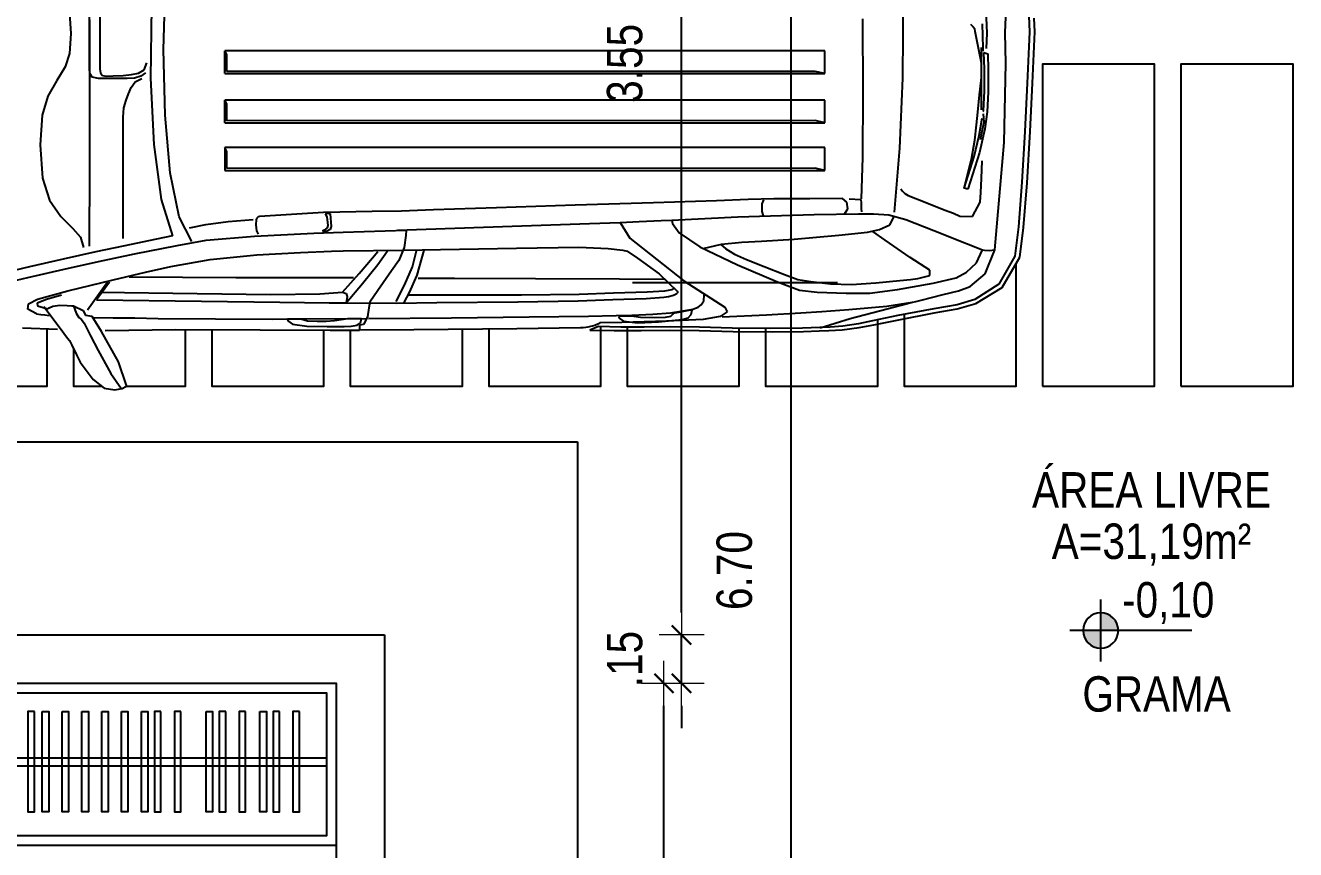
# Model space of a CAD drawing. Header units: millimetres. Extents: x -178 to 521, y -135 to 750.
# Drawn here: x 28.849 to 32.795, y 706.223 to 708.783 of the extents above; entities that cross this region are included whole.
import ezdxf
from ezdxf.enums import TextEntityAlignment as Align

# ---------------------------------------------------------------- set-up
doc = ezdxf.new("R2010")
doc.units = ezdxf.units.MM
doc.header["$LTSCALE"] = 20
doc.header["$MEASUREMENT"] = 0
doc.header["$PDSIZE"] = -5
doc.layers.get('0').update_dxf_attribs({"linetype": 'CONTINUOUS'})
doc.layers.get('Defpoints').update_dxf_attribs({"linetype": 'CONTINUOUS'})
for name, color, linetype in [('003', 3, 'CONTINUOUS'), ('AR-ALV', 5, 'CONTINUOUS'), ('COTA', 7, 'CONTINUOUS'), ('DIVERSOS', 1, 'CONTINUOUS'), ('E-txt-g', 3, 'CONTINUOUS'), ('Layer1', 7, 'CONTINUOUS'), ('LAYER7', 4, 'CONTINUOUS')]:
    doc.layers.add(name, color=color, linetype=linetype)
for name, color, linetype, lineweight in [('E-Pen-C', 4, 'CONTINUOUS', 15), ('E-Pen-G', 3, 'CONTINUOUS', 30), ('E-Txt-W', 7, 'CONTINUOUS', 20)]:
    doc.layers.add(name, color=color, linetype=linetype, lineweight=lineweight)
doc.styles.add('F2', font='ARIALN.TTF')
doc.styles.add('REG60', font='romans.shx', dxfattribs={"width": 0.8, "height": 0.15})
doc.styles.add('REG80', font='romans.shx', dxfattribs={"width": 0.8, "height": 0.2})
doc.dimstyles.new('DIMENSION-1', dxfattribs={"dimtxt": 0.11, "dimasz": 0.07, "dimexe": 1, "dimexo": 0, "dimgap": 0.12, "dimtad": 1, "dimzin": 7, "dimdsep": 46, "dimtxsty": 'F2', "dimblk1": 'TRACO', "dimblk2": 'TRACO', "dimsah": 1, "dimcen": 1, "dimse1": 1, "dimse2": 1, "dimclrd": 256, "dimclre": 256, "dimclrt": 6, "dimadec": 0, "dimazin": 0, "dimtfac": 1, "dimtix": 1, "dimtmove": 2, "dimatfit": 3, "dimldrblk": 'TRACO', "dimfxl": 1, "dimtolj": 1, "dimtzin": 0, "dimarcsym": 0})

# ---------------------------------------------------------------- blocks, each defined once
blk = doc.blocks.new('Austin Mini dessus')
at = {"color": 8, "flags": 128}
for points in [[(1.0718, 3.8974), (1.1117, 3.9516)], [(1.1117, 3.9516), (1.1466, 3.978)], [(1.1466, 3.978), (1.1788, 3.984)], [(1.1671, 3.9332), (1.2, 3.9805)], [(1.1788, 3.984), (1.2025, 3.9796)], [(1.2159, 3.9699), (1.1905, 3.8965)], [(1.2025, 3.9796), (1.2133, 3.9732)], [(1.2133, 3.9732), (1.2159, 3.9699)], [(1.127, 3.8612), (1.1671, 3.9332)], [(1.0455, 3.8453), (1.0602, 3.8752)], [(1.0602, 3.8752), (1.0718, 3.8974)], [(1.1905, 3.8965), (1.1378, 3.8027)], [(1.0326, 3.8229), (1.0383, 3.8304)], [(1.0383, 3.8304), (1.0455, 3.8453)], [(1.1035, 3.8163), (1.127, 3.8612)], [(0.8924, 3.7915), (1.0016, 3.7949)], [(0.9589, 3.7245), (1.0093, 3.792)], [(1.0093, 3.792), (1.0326, 3.8229)], [(1.0842, 3.7768), (1.0947, 3.7975)], [(1.0947, 3.7975), (1.1035, 3.8163)], [(1.1378, 3.8027), (1.1088, 3.7563)], [(1.1489, 3.7991), (1.3693, 3.7967)], [(1.3693, 3.7967), (1.6304, 3.7968)], [(1.6304, 3.7968), (1.8484, 3.7979)], [(1.8484, 3.7979), (1.9397, 3.7986)], [(2.1078, 3.7972), (1.9397, 3.7986)], [(1.9397, 3.7828), (1.9397, 3.798)], [(2.4284, 3.7942), (2.1078, 3.7972)], [(2.6259, 3.7916), (2.4284, 3.7942)], [(2.6343, 3.7911), (2.6259, 3.7916)], [(2.642, 3.7903), (2.6343, 3.7911)], [(2.649, 3.7893), (2.642, 3.7903)], [(2.6704, 3.7837), (2.649, 3.7893)], [(2.6551, 3.7981), (2.7306, 3.7997)], [(2.6814, 3.7868), (2.6551, 3.7981)], [(2.7507, 3.7887), (2.6814, 3.7868)], [(2.7306, 3.7997), (2.8147, 3.7991)], [(2.8237, 3.7886), (2.7507, 3.7887)], [(2.8147, 3.7991), (2.9021, 3.7984)], [(2.9048, 3.7882), (2.8237, 3.7886)], [(2.9021, 3.7984), (2.9944, 3.7997)], [(2.9951, 3.7894), (2.9048, 3.7882)], [(2.9944, 3.7997), (3.0997, 3.8021)], [(3.0966, 3.7917), (2.9951, 3.7894)], [(3.2164, 3.793), (3.0966, 3.7917)], [(3.0997, 3.8021), (3.2215, 3.8034)], [(3.316, 3.7921), (3.2164, 3.793)], [(3.2215, 3.8034), (3.3188, 3.8025)], [(3.3693, 3.7904), (3.316, 3.7921)], [(3.3188, 3.8025), (3.3675, 3.8008)], [(3.3675, 3.8008), (3.3972, 3.7998)], [(3.4015, 3.7895), (3.3693, 3.7904)], [(3.3706, 3.7916), (3.4639, 3.7624)], [(3.3972, 3.7998), (3.439, 3.7972)], [(3.4406, 3.7862), (3.4015, 3.7895)], [(3.439, 3.7972), (3.4912, 3.7905)], [(3.4912, 3.7905), (3.5375, 3.7819)], [(0.936, 3.7475), (0.949, 3.7493)], [(0.949, 3.7493), (0.9623, 3.751)], [(0.9623, 3.751), (0.9758, 3.7525)], [(1.0594, 3.7455), (1.0677, 3.7588)], [(1.0677, 3.7588), (1.0753, 3.7651)], [(1.0753, 3.7651), (1.0842, 3.7768)], [(1.0806, 3.7369), (1.0877, 3.7528)], [(1.1088, 3.7563), (1.0877, 3.7528)], [(1.1098, 3.7592), (1.174, 3.7599)], [(1.174, 3.7599), (1.2419, 3.7604)], [(1.2419, 3.7604), (1.3135, 3.7616)], [(1.3135, 3.7616), (1.4923, 3.7636)], [(1.4923, 3.7636), (1.6691, 3.7637)], [(1.6691, 3.7637), (1.7492, 3.7633)], [(1.716, 3.7644), (1.717, 3.7694)], [(1.7576, 3.764), (1.716, 3.7644)], [(1.717, 3.7694), (1.7313, 3.7792)], [(1.7313, 3.7792), (1.7757, 3.7861)], [(1.7492, 3.7633), (1.9626, 3.7616)], [(1.7781, 3.7702), (1.7576, 3.764)], [(1.7757, 3.7861), (1.8394, 3.7873)], [(1.8082, 3.7719), (1.7781, 3.7702)], [(1.8354, 3.7719), (1.8082, 3.7719)], [(1.8622, 3.7696), (1.8354, 3.7719)], [(1.8394, 3.7873), (1.8918, 3.7867)], [(1.8896, 3.7653), (1.8622, 3.7696)], [(1.9022, 3.763), (1.8896, 3.7653)], [(1.8918, 3.7867), (1.9135, 3.786)], [(1.9455, 3.763), (1.9022, 3.763)], [(1.9135, 3.786), (1.9326, 3.7832)], [(1.9326, 3.7832), (1.942, 3.7759)], [(1.952, 3.781), (1.9397, 3.7828)], [(1.942, 3.7759), (1.9455, 3.763)], [(1.9641, 3.7571), (1.952, 3.781)], [(1.9688, 3.7285), (1.9641, 3.7571)], [(1.9674, 3.7618), (2.2252, 3.7604)], [(2.2252, 3.7604), (2.4664, 3.7574)], [(2.4664, 3.7574), (2.6503, 3.7544)], [(2.6503, 3.7544), (2.7365, 3.753)], [(2.6822, 3.7782), (2.6704, 3.7837)], [(2.6858, 3.7757), (2.6822, 3.7782)], [(2.7538, 3.7741), (2.6858, 3.7757)], [(2.7365, 3.753), (2.7855, 3.7519)], [(2.7449, 3.7554), (2.7458, 3.7609)], [(2.7845, 3.7544), (2.7449, 3.7554)], [(2.7458, 3.7609), (2.7598, 3.7709)], [(2.8931, 3.7702), (2.7538, 3.7741)], [(2.7598, 3.7709), (2.8041, 3.7753)], [(2.8122, 3.7594), (2.7845, 3.7544)], [(2.7855, 3.7519), (2.851, 3.7488)], [(2.8041, 3.7753), (2.8678, 3.772)], [(2.8551, 3.7596), (2.8122, 3.7594)], [(2.851, 3.7488), (2.9058, 3.7442)], [(2.8891, 3.7588), (2.8551, 3.7596)], [(2.8678, 3.772), (2.9199, 3.7677)], [(2.9053, 3.7556), (2.8891, 3.7588)], [(3.0069, 3.7651), (2.8931, 3.7702)], [(2.9118, 3.7497), (2.9053, 3.7556)], [(2.913, 3.7465), (2.9118, 3.7497)], [(2.9199, 3.7677), (2.9416, 3.7655)], [(2.9416, 3.7655), (2.9606, 3.76)], [(2.9606, 3.76), (2.9698, 3.7493)], [(2.9698, 3.7493), (2.9725, 3.7349)], [(3.0599, 3.7557), (3.0069, 3.7651)], [(3.0819, 3.7412), (3.0599, 3.7557)], [(3.0661, 3.7568), (3.2036, 3.7505)], [(3.2036, 3.7505), (3.3106, 3.7441)], [(3.4894, 3.7783), (3.4406, 3.7862)], [(3.4639, 3.7624), (3.5784, 3.7316)], [(3.5334, 3.7691), (3.4894, 3.7783)], [(3.6119, 3.753), (3.5334, 3.7691)], [(3.5375, 3.7819), (3.6147, 3.7659)], [(3.7239, 3.7317), (3.6119, 3.753)], [(3.6147, 3.7659), (3.7245, 3.7448)], [(0.936, 3.7475), (0.9091, 3.7332)], [(0.9091, 3.7332), (0.9111, 3.717)], [(0.9111, 3.717), (0.9395, 3.7016)], [(0.9383, 3.7145), (0.9395, 3.7228)], [(0.9665, 3.7034), (0.9383, 3.7145)], [(0.9395, 3.7228), (0.9564, 3.7282)], [(0.9564, 3.7282), (0.9673, 3.7309)], [(0.9673, 3.7309), (0.9712, 3.7316)], [(0.9712, 3.7316), (0.975, 3.7288)], [(0.975, 3.7288), (0.9869, 3.7238)], [(0.9869, 3.7238), (1.0083, 3.721)], [(1.0083, 3.721), (1.031, 3.7215)], [(1.031, 3.7215), (1.0455, 3.7223)], [(1.0455, 3.7223), (1.0506, 3.7228)], [(1.0506, 3.7228), (1.0594, 3.7455)], [(1.0506, 3.7228), (1.0806, 3.7369)], [(1.0947, 3.7351), (1.1565, 3.6487)], [(1.4484, 3.7087), (1.6921, 3.7115)], [(1.6921, 3.7115), (1.8449, 3.713)], [(1.8449, 3.713), (1.8979, 3.7134)], [(1.8979, 3.7134), (2.0543, 3.714)], [(1.8979, 3.7134), (1.9484, 3.6539)], [(1.9009, 3.6943), (1.8979, 3.7134)], [(1.9715, 3.7117), (1.9688, 3.7285)], [(1.9964, 3.6756), (1.9715, 3.7117)], [(2.0543, 3.714), (2.1798, 3.7129)], [(2.094, 3.6816), (2.0773, 3.7122)], [(2.1798, 3.7129), (2.4309, 3.7103)], [(2.4309, 3.7103), (2.6188, 3.7069)], [(2.9058, 3.7442), (2.9441, 3.7386)], [(2.9725, 3.7349), (2.913, 3.7465)], [(2.9441, 3.7386), (2.9744, 3.7329)], [(2.9469, 3.6452), (3.0743, 3.7267)], [(2.9744, 3.7329), (2.9916, 3.7274)], [(2.9916, 3.7274), (3.001, 3.7198)], [(3.001, 3.7198), (3.0087, 3.7071)], [(3.0743, 3.7267), (3.0819, 3.7412)], [(3.3106, 3.7441), (3.3759, 3.7402)], [(3.3759, 3.7402), (3.4593, 3.7344)], [(3.4593, 3.7344), (3.5777, 3.7235)], [(3.5777, 3.7235), (3.6563, 3.7118)], [(3.5784, 3.7316), (3.6421, 3.7153)], [(3.6421, 3.7153), (3.6846, 3.7048)], [(3.7964, 3.7192), (3.7239, 3.7317)], [(3.7245, 3.7448), (3.7958, 3.7324)], [(3.7958, 3.7324), (3.8536, 3.716)], [(3.8504, 3.7028), (3.7964, 3.7192)], [(3.8536, 3.716), (3.9358, 3.6662)], [(0.9395, 3.7016), (1.0331, 3.6766)], [(1.0136, 3.6893), (0.9665, 3.7034)], [(1.0331, 3.6766), (1.174, 3.6425)], [(1.1226, 3.7043), (1.4484, 3.7087)], [(1.1626, 3.649), (1.1226, 3.7043)], [(1.1335, 3.6804), (1.4355, 3.6849)], [(1.4355, 3.6849), (1.6643, 3.6871)], [(1.6643, 3.6871), (1.816, 3.6859)], [(1.816, 3.6859), (1.8868, 3.6804)], [(1.8868, 3.6804), (1.8979, 3.6843)], [(1.8868, 3.6804), (1.9382, 3.6219)], [(1.8979, 3.6843), (1.9009, 3.6943)], [(2.0389, 3.6143), (1.9964, 3.6756)], [(2.0537, 3.7091), (2.0796, 3.6584)], [(2.0918, 3.6884), (2.2083, 3.6887)], [(2.1175, 3.6272), (2.094, 3.6816)], [(2.2083, 3.6887), (2.4426, 3.6885)], [(2.4426, 3.6885), (2.6215, 3.6864)], [(2.6188, 3.7069), (2.7259, 3.7034)], [(2.6215, 3.6864), (2.7286, 3.6829)], [(2.7259, 3.7034), (2.8298, 3.6998)], [(2.7286, 3.6829), (2.8326, 3.6793)], [(2.8298, 3.6998), (2.8852, 3.6963)], [(2.8326, 3.6793), (2.8879, 3.6758)], [(2.8698, 3.6229), (2.9257, 3.6769)], [(2.8852, 3.6963), (2.8995, 3.6935)], [(2.8879, 3.6758), (2.8994, 3.674)], [(2.8994, 3.674), (2.9094, 3.6722)], [(2.8995, 3.6935), (2.9148, 3.6898)], [(2.9094, 3.6722), (2.9171, 3.6679)], [(2.9148, 3.6898), (2.9254, 3.6845)], [(2.9269, 3.6823), (2.9254, 3.6845)], [(2.9257, 3.6769), (2.9271, 3.6797)], [(2.9271, 3.6797), (2.9269, 3.6823)], [(3.0087, 3.7071), (3.01, 3.6884)], [(3.2381, 3.6482), (3.3067, 3.6745)], [(3.3067, 3.6745), (3.361, 3.68)], [(3.361, 3.68), (3.4507, 3.6839)], [(3.4507, 3.6839), (3.525, 3.6834)], [(3.525, 3.6834), (3.6102, 3.6722)], [(3.6102, 3.6722), (3.7219, 3.6526)], [(3.6846, 3.7048), (3.7528, 3.688)], [(3.7528, 3.688), (3.8, 3.6763)], [(3.8, 3.6763), (3.8361, 3.6624)], [(3.9251, 3.6552), (3.8504, 3.7028)], [(0.8566, 3.6469), (0.909, 3.6348)], [(0.909, 3.6348), (1.0218, 3.609)], [(1.174, 3.6425), (1.2747, 3.6187)], [(1.2235, 3.6328), (1.5547, 3.6348)], [(1.5547, 3.6348), (1.8149, 3.6349)], [(1.8149, 3.6349), (1.9203, 3.6346)], [(1.9484, 3.6539), (1.9968, 3.5949)], [(2.0796, 3.6584), (2.1036, 3.6021)], [(2.1218, 3.6365), (2.2347, 3.637)], [(2.2347, 3.637), (2.4865, 3.6382)], [(2.4865, 3.6382), (2.7473, 3.6393)], [(2.7473, 3.6393), (2.8869, 3.6399)], [(2.7793, 3.5129), (2.9469, 3.6452)], [(2.7871, 3.6502), (3.4246, 3.6502)], [(3.1134, 3.5955), (3.2381, 3.6482)], [(3.2592, 3.6259), (3.3014, 3.6408)], [(3.3014, 3.6408), (3.3411, 3.6477)], [(3.3411, 3.6477), (3.4025, 3.6546)], [(3.4025, 3.6546), (3.4682, 3.6568)], [(3.4682, 3.6568), (3.5432, 3.6518)], [(3.5432, 3.6518), (3.6174, 3.6446)], [(3.6174, 3.6446), (3.651, 3.6408)], [(3.651, 3.6408), (3.6741, 3.6378)], [(3.6741, 3.6378), (3.7107, 3.6285)], [(3.7219, 3.6526), (3.793, 3.6355)], [(3.793, 3.6355), (3.8251, 3.6178)], [(3.8361, 3.6624), (3.8831, 3.6237)], [(3.9748, 3.5682), (3.9251, 3.6552)], [(3.9358, 3.6662), (3.9909, 3.5714)], [(0.9143, 3.6021), (0.8666, 3.6133)], [(1.0183, 3.578), (0.9143, 3.6021)], [(1.0218, 3.609), (1.1282, 3.5852)], [(1.2747, 3.6187), (1.3537, 3.601)], [(1.3537, 3.601), (1.4755, 3.5794)], [(1.9382, 3.6219), (1.9794, 3.5737)], [(1.9968, 3.5949), (2.0262, 3.5518)], [(2.0615, 3.5818), (2.0389, 3.6143)], [(2.1036, 3.6021), (2.1179, 3.5483)], [(2.1391, 3.55), (2.1175, 3.6272)], [(2.8029, 3.5745), (2.8698, 3.6229)], [(2.9962, 3.5397), (3.1134, 3.5955)], [(3.1417, 3.5787), (3.1969, 3.6007)], [(3.1969, 3.6007), (3.2592, 3.6259)], [(3.7113, 3.6124), (3.6503, 3.5725)], [(3.7107, 3.6285), (3.7113, 3.6124)], [(3.8251, 3.6178), (3.8563, 3.5892)], [(3.8831, 3.6237), (3.9133, 3.5491)], [(1.12, 3.5551), (1.0183, 3.578)], [(1.2053, 3.5371), (1.12, 3.5551)], [(1.1282, 3.5852), (1.2404, 3.5618)], [(1.2404, 3.5618), (1.3729, 3.5353)], [(1.4755, 3.5794), (1.6204, 3.564)], [(1.6204, 3.564), (1.7565, 3.5569)], [(1.7565, 3.5569), (1.8523, 3.5529)], [(1.8523, 3.5529), (1.8885, 3.5517)], [(1.8885, 3.5517), (2.0756, 3.55)], [(1.9794, 3.5737), (1.9962, 3.5536)], [(2.0778, 3.5418), (2.0615, 3.5818)], [(2.7579, 3.5502), (2.7705, 3.5534)], [(2.7705, 3.5534), (2.8029, 3.5745)], [(3.0778, 3.5457), (3.1044, 3.562)], [(3.1044, 3.562), (3.1417, 3.5787)], [(3.6503, 3.5725), (3.5724, 3.5187)], [(3.8563, 3.5892), (3.8742, 3.5491)], [(3.9862, 3.4773), (3.9748, 3.5682)], [(3.9909, 3.5714), (4.0023, 3.48)], [(1.0731, 3.5095), (1.0817, 3.5421)], [(1.1011, 3.5379), (1.1017, 3.2922)], [(1.2049, 3.5135), (1.2049, 3.1364)], [(1.3084, 3.5158), (1.2053, 3.5371)], [(1.3585, 3.5054), (1.3084, 3.5158)], [(1.3729, 3.5353), (1.4635, 3.5186)], [(1.4186, 3.5228), (1.3793, 3.4466)], [(1.4635, 3.5186), (1.6129, 3.5061)], [(2.0756, 3.55), (2.1906, 3.5477)], [(2.0837, 3.5046), (2.0778, 3.5418)], [(2.1906, 3.5477), (2.4267, 3.5434)], [(2.4267, 3.5434), (2.6206, 3.5411)], [(2.6206, 3.5411), (2.712, 3.5443)], [(2.712, 3.5443), (2.7579, 3.5502)], [(2.7489, 3.4635), (2.7793, 3.5129)], [(2.9326, 3.496), (2.9962, 3.5397)], [(3.0068, 3.545), (3.0636, 3.5315)], [(3.0618, 3.5326), (3.0778, 3.5457)], [(3.0636, 3.5315), (3.1275, 3.5247)], [(3.1275, 3.5247), (3.1878, 3.5219)], [(3.1878, 3.5219), (3.29, 3.5153)], [(3.29, 3.5153), (3.4288, 3.5036)], [(3.5724, 3.5187), (3.5339, 3.4917)], [(3.7236, 3.4885), (3.8253, 3.5293)], [(3.8253, 3.5293), (3.8742, 3.5491)], [(3.8742, 3.5491), (3.8804, 3.5498)], [(3.8804, 3.5498), (3.8953, 3.5506)], [(3.8953, 3.5506), (3.9133, 3.5491)], [(3.9133, 3.5491), (3.9421, 3.2156)], [(1.0114, 3.445), (1.0484, 3.4825)], [(1.0484, 3.4825), (1.0731, 3.5095)], [(1.323, 3.3924), (1.3585, 3.5054)], [(1.4113, 3.481), (1.462, 3.47)], [(1.6129, 3.5061), (1.7979, 3.497)], [(1.6169, 3.4714), (1.619, 3.4901)], [(1.619, 3.4901), (1.6245, 3.4999)], [(1.7979, 3.497), (1.8885, 3.4935)], [(1.8276, 3.494), (1.8263, 3.4879)], [(1.8263, 3.4879), (1.8336, 3.4853)], [(1.8388, 3.4912), (1.8276, 3.494)], [(1.8336, 3.4853), (1.8396, 3.4804)], [(1.8484, 3.4859), (1.8388, 3.4912)], [(1.8396, 3.4804), (1.8416, 3.4732)], [(1.8416, 3.4732), (1.8409, 3.4637)], [(1.8478, 3.437), (1.8517, 3.4767)], [(1.8517, 3.4767), (1.8484, 3.4859)], [(1.8885, 3.4935), (2.0844, 3.4883)], [(2.0579, 3.4882), (2.4134, 3.475)], [(2.0844, 3.4883), (2.0837, 3.5046)], [(2.4134, 3.475), (2.6537, 3.4666)], [(2.9113, 3.4668), (2.9326, 3.496)], [(3.4288, 3.5036), (3.5179, 3.4935)], [(3.5179, 3.4935), (3.5549, 3.4854)], [(3.5549, 3.4854), (3.5868, 3.4709)], [(3.6368, 3.4545), (3.7236, 3.4885)], [(3.9969, 3.3387), (3.9862, 3.4773)], [(4.0023, 3.48), (4.0132, 3.3405)], [(0.9762, 3.3945), (1.0114, 3.445)], [(1.3793, 3.4466), (1.3517, 3.3099)], [(1.462, 3.47), (1.5309, 3.4613)], [(1.5309, 3.4613), (1.6094, 3.4548)], [(1.6186, 3.4546), (1.6169, 3.4714)], [(1.6207, 3.4502), (1.6186, 3.4546)], [(1.6242, 3.4468), (1.6207, 3.4502)], [(1.6285, 3.4452), (1.6242, 3.4468)], [(1.8272, 3.4328), (1.6285, 3.4452)], [(1.8386, 3.4462), (1.8339, 3.4369)], [(1.8339, 3.4369), (1.8395, 3.4349)], [(1.8409, 3.4637), (1.8386, 3.4462)], [(1.8395, 3.4349), (1.8452, 3.4359)], [(1.8452, 3.4359), (1.8478, 3.437)], [(2.6537, 3.4666), (2.7489, 3.4635)], [(2.7489, 3.4635), (2.8086, 3.4608)], [(2.8086, 3.4608), (2.8767, 3.4577)], [(2.8767, 3.4577), (2.9092, 3.4563)], [(2.9092, 3.4563), (2.9113, 3.4668)], [(2.9092, 3.4563), (3.1149, 3.4465)], [(3.1149, 3.4465), (3.3513, 3.4394)], [(3.1945, 3.4428), (3.1904, 3.4299)], [(3.3513, 3.4394), (3.4895, 3.4367)], [(3.4471, 3.4365), (3.4563, 3.4213)], [(3.4895, 3.4367), (3.5356, 3.4366)], [(3.5356, 3.4366), (3.5836, 3.4404)], [(3.5836, 3.4404), (3.6368, 3.4545)], [(3.5868, 3.4709), (3.6013, 3.4438)], [(3.756, 3.4243), (3.7841, 3.435)], [(3.7841, 3.435), (3.8045, 3.444)], [(3.8045, 3.444), (3.8435, 3.4455)], [(3.8435, 3.4455), (3.8675, 3.4012)], [(0.9547, 3.3266), (0.9762, 3.3945)], [(1.9786, 3.4297), (1.8272, 3.4328)], [(2.0699, 3.4284), (1.9786, 3.4297)], [(2.1695, 3.4247), (2.0699, 3.4284)], [(2.3653, 3.4184), (2.1695, 3.4247)], [(2.6091, 3.4106), (2.3653, 3.4184)], [(2.8528, 3.4028), (2.6091, 3.4106)], [(3.0481, 3.3965), (2.8528, 3.4028)], [(3.147, 3.3929), (3.0481, 3.3965)], [(3.1904, 3.4299), (3.1906, 3.4059)], [(3.1906, 3.4059), (3.1955, 3.3932)], [(3.4534, 3.4004), (3.4403, 3.3899)], [(3.4563, 3.4213), (3.4534, 3.4004)], [(3.4969, 3.3921), (3.4973, 3.4027)], [(3.4973, 3.4027), (3.4982, 3.4219)], [(3.4982, 3.4219), (3.4986, 3.4312)], [(3.6013, 3.4314), (3.6181, 3.2335)], [(3.6439, 3.38), (3.6968, 3.4013)], [(3.6968, 3.4013), (3.756, 3.4243)], [(3.8675, 3.4012), (3.8692, 3.3713)], [(1.3004, 3.222), (1.323, 3.3924)], [(3.2267, 3.3909), (3.147, 3.3929)], [(3.3378, 3.39), (3.2267, 3.3909)], [(3.4403, 3.3899), (3.3378, 3.39)], [(3.4605, 3.391), (3.4969, 3.3921)], [(3.4984, 3.3906), (3.5032, 3.2619)], [(3.6215, 3.3593), (3.6261, 3.3671)], [(3.6261, 3.3671), (3.6334, 3.3741)], [(3.6334, 3.3741), (3.6439, 3.38)], [(3.8294, 3.3605), (3.8176, 3.3569)], [(3.8176, 3.3569), (3.8402, 3.2669)], [(3.8176, 3.3569), (3.8491, 3.259)], [(3.8656, 3.2467), (3.8294, 3.3605)], [(3.8692, 3.3713), (3.8712, 3.3271)], [(0.9474, 3.2223), (0.9547, 3.3266)], [(3.8712, 3.3271), (3.8736, 3.2722)], [(4.0064, 3.181), (3.9969, 3.3387)], [(4.0132, 3.3405), (4.0227, 3.1819)], [(1.1017, 3.2922), (1.1017, 3.0712)], [(1.3517, 3.3099), (1.3356, 3.1305)], [(1.521, 3.3024), (3.3849, 3.3024)], [(1.521, 3.2314), (1.521, 3.3024)], [(3.3552, 3.2953), (1.5269, 3.296)], [(1.5269, 3.296), (1.5269, 3.2434)], [(3.3849, 3.3024), (3.3552, 3.2953)], [(3.3849, 3.3024), (3.3849, 3.2314)], [(1.5269, 3.2434), (1.521, 3.2314)], [(3.5032, 3.2619), (3.5043, 3.0618)], [(3.8402, 3.2669), (3.8508, 3.2084)], [(3.8491, 3.259), (3.8648, 3.1939)], [(3.8822, 3.1732), (3.8656, 3.2467)], [(0.9535, 3.1308), (0.9474, 3.2223)], [(1.2904, 3.0155), (1.3004, 3.222)], [(3.3849, 3.2314), (1.521, 3.2314)], [(3.6181, 3.2335), (3.6277, 3.0159)], [(3.8508, 3.2084), (3.8565, 3.1612)], [(3.868, 3.2065), (3.8741, 3.1805)], [(3.9421, 3.2156), (3.9474, 2.9699)], [(3.8565, 3.1612), (3.8604, 3.1213)], [(3.8648, 3.1939), (3.8741, 3.1401)], [(3.8741, 3.1805), (3.8782, 3.1603)], [(3.8782, 3.1603), (3.8797, 3.1523)], [(3.8893, 3.1208), (3.8822, 3.1732)], [(4.0139, 3.0308), (4.0064, 3.181)], [(4.0227, 3.1819), (4.0303, 3.0312)], [(0.9712, 3.0712), (0.9535, 3.1308)], [(1.2049, 3.1364), (1.2077, 3.1082)], [(1.3356, 3.1305), (1.3308, 2.9266)], [(1.521, 3.1548), (3.3849, 3.1548)], [(1.521, 3.1548), (3.3849, 3.1548)], [(1.521, 3.1548), (1.521, 3.0837)], [(3.3552, 3.1477), (1.5269, 3.1484)], [(1.5269, 3.1484), (1.5269, 3.0958)], [(3.3849, 3.1548), (3.3552, 3.1477)], [(3.3849, 3.1548), (3.3849, 3.0838)], [(3.8604, 3.1213), (3.8653, 3.0676)], [(3.8772, 3.1193), (3.8773, 3.1186)], [(3.8773, 3.1186), (3.8774, 3.1179)], [(3.8774, 3.1179), (3.8775, 3.1172)], [(3.8775, 3.1172), (3.8809, 3.056)], [(3.8797, 3.1523), (3.8778, 3.1263)], [(3.8927, 3.0595), (3.8893, 3.1208)], [(1.2077, 3.1082), (1.214, 3.084)], [(1.214, 3.084), (1.2213, 3.064)], [(1.5269, 3.0958), (1.521, 3.0837)], [(3.3849, 3.0838), (1.521, 3.0838)], [(3.8718, 3.1136), (3.8718, 3.0663)], [(0.9991, 3.0226), (0.9712, 3.0712)], [(1.1017, 3.0712), (1.1013, 2.893)], [(1.2213, 3.064), (1.2296, 3.0447)], [(1.2296, 3.0447), (1.2425, 3.0269)], [(3.5043, 3.0618), (3.503, 2.8311)], [(3.8653, 3.0676), (3.8715, 3.0137)], [(3.8718, 3.0663), (3.8715, 2.9763)], [(3.8809, 3.056), (3.8809, 2.9867)], [(3.8927, 2.9903), (3.8927, 3.0595)], [(1.0249, 2.9807), (0.9991, 3.0226)], [(1.1016, 3.0013), (1.1008, 2.9854)], [(1.1087, 3.0128), (1.1016, 3.0013)], [(1.1289, 3.0172), (1.1087, 3.0128)], [(1.2179, 3.0172), (1.1289, 3.0172)], [(1.1326, 2.9863), (1.1344, 3.0006)], [(1.1344, 3.0006), (1.1406, 3.0076)], [(1.1406, 3.0076), (1.1521, 3.0095)], [(1.1521, 3.0095), (1.1745, 3.009)], [(1.1745, 3.009), (1.2048, 3.0074)], [(1.2048, 3.0074), (1.2315, 3.0045)], [(1.2406, 3.0157), (1.2179, 3.0172)], [(1.2315, 3.0045), (1.2524, 3.0002)], [(1.2601, 3.01), (1.2406, 3.0157)], [(1.2425, 3.0269), (1.263, 3.0168)], [(1.2524, 3.0002), (1.27, 2.9903)], [(1.275, 2.9987), (1.2601, 3.01)], [(1.2927, 2.7938), (1.2904, 3.0155)], [(1.521, 3.0018), (3.3849, 3.0018)], [(1.521, 3.0018), (1.521, 2.9307)], [(1.521, 3.0017), (3.3849, 3.0017)], [(3.3849, 3.0017), (3.3552, 2.9947)], [(3.3849, 3.0018), (3.3849, 2.9307)], [(3.6277, 3.0159), (3.6279, 2.8795)], [(4.019, 2.9175), (4.0139, 3.0308)], [(4.0303, 3.0312), (4.0353, 2.9173)], [(1.0386, 2.9396), (1.0249, 2.9807)], [(1.1008, 2.9854), (1.1008, 2.7686)], [(1.1326, 2.7677), (1.1326, 2.9863)], [(1.27, 2.9903), (1.2792, 2.9682)], [(3.3552, 2.9947), (1.5269, 2.9954)], [(1.5269, 2.9954), (1.5269, 2.9427)], [(3.8717, 2.9689), (3.8581, 2.9022)], [(3.8715, 2.9763), (3.8713, 2.9207)], [(3.8809, 2.9867), (3.8793, 2.9363)], [(3.8911, 2.9399), (3.8927, 2.9903)], [(3.9474, 2.9699), (3.9456, 2.8742)], [(1.0427, 2.877), (1.0386, 2.9396)], [(1.3308, 2.9266), (1.3369, 2.7159)], [(1.5269, 2.9427), (1.521, 2.9307)], [(3.3849, 2.9307), (1.521, 2.9307)], [(3.8763, 2.9214), (3.8745, 2.8469)], [(3.8764, 2.9319), (3.8763, 2.9214)], [(3.8793, 2.9363), (3.8911, 2.9399)], [(3.8871, 2.9232), (3.8888, 2.876)], [(1.1013, 2.893), (1.1007, 2.7756)], [(3.8581, 2.9022), (3.8521, 2.8707)], [(4.0208, 2.8728), (4.019, 2.9175)], [(4.0353, 2.9173), (4.0372, 2.8721)], [(1.0386, 2.8145), (1.0427, 2.877)], [(3.6279, 2.8795), (3.6277, 2.7413)], [(3.8378, 2.8476), (3.8458, 2.8564)], [(3.8458, 2.8564), (3.8507, 2.8629)], [(3.8521, 2.8707), (3.8507, 2.8629)], [(3.8888, 2.876), (3.8844, 2.7575)], [(3.9456, 2.8742), (3.9489, 2.78)], [(4.0141, 2.7205), (4.0208, 2.8728)], [(4.0372, 2.8721), (4.0353, 2.829)]]:
    blk.add_lwpolyline(points, dxfattribs=at)
blk = doc.blocks.new('TRACO')
at = {"layer": 'E-Pen-C'}
for p, q in [((0, 1), (0, -1)), ((-1, 0), (1, 0))]:
    blk.add_line(p, q, dxfattribs=at)
at = {"layer": 'E-Pen-G'}
blk.add_line((-0.424, -0.424), (0.424, 0.424), dxfattribs=at)
blk = doc.blocks.new('*D671')
at = {"lineweight": -2}
blk.add_line((30.8327, 703.81), (30.8327, 706.67), dxfattribs=at)
at = {"layer": 'Defpoints', "color": 0}
for p in [(29.8144, 706.74), (30.8327, 706.74), (29.9967, 703.74)]:
    blk.add_point(p, dxfattribs=at)
at = {"lineweight": -2, "xscale": 0.07, "yscale": 0.07, "zscale": 0.07}
for p, rotation in [((30.8327, 706.74), 90), ((30.8327, 703.74), 270)]:
    blk.add_blockref('TRACO', p, dxfattribs=dict(at, rotation=rotation))
at = {"color": 6, "insert": (30.6565, 705.24), "char_height": 0.11, "attachment_point": 5, "rotation": 90, "style": 'F2'}
blk.add_mtext('\\A1;3.00', dxfattribs=at)
blk = doc.blocks.new('*D672')
at = {"lineweight": -2}
for p, q in [((30.8875, 706.96), (30.8875, 707.03)), ((30.8875, 706.74), (30.8875, 706.89)), ((30.8875, 706.67), (30.8875, 706.6))]:
    blk.add_line(p, q, dxfattribs=at)
at = {"layer": 'Defpoints', "color": 0}
for p in [(29.8806, 706.89), (30.8875, 706.89), (29.8144, 706.74)]:
    blk.add_point(p, dxfattribs=at)
at = {"lineweight": -2, "xscale": 0.07, "yscale": 0.07, "zscale": 0.07}
for p, rotation in [((30.8875, 706.89), 270), ((30.8875, 706.74), 90)]:
    blk.add_blockref('TRACO', p, dxfattribs=dict(at, rotation=rotation))
at = {"color": 6, "insert": (30.7113, 706.815), "char_height": 0.11, "attachment_point": 5, "rotation": 90, "style": 'F2'}
blk.add_mtext('\\A1;.15', dxfattribs=at)
blk = doc.blocks.new('*D673')
at = {"lineweight": -2}
blk.add_line((30.8875, 706.96), (30.8875, 710.37), dxfattribs=at)
at = {"layer": 'Defpoints', "color": 0}
for p in [(25.4035, 710.44), (30.8875, 710.44), (29.8806, 706.89)]:
    blk.add_point(p, dxfattribs=at)
at = {"lineweight": -2, "xscale": 0.07, "yscale": 0.07, "zscale": 0.07}
for p, rotation in [((30.8875, 710.44), 90), ((30.8875, 706.89), 270)]:
    blk.add_blockref('TRACO', p, dxfattribs=dict(at, rotation=rotation))
at = {"color": 6, "insert": (30.7113, 708.665), "char_height": 0.11, "attachment_point": 5, "rotation": 90, "style": 'F2'}
blk.add_mtext('\\A1;3.55', dxfattribs=at)
blk = doc.blocks.new('*D557')
at = {"lineweight": -2}
blk.add_line((31.228, 703.81), (31.228, 710.37), dxfattribs=at)
at = {"layer": 'Defpoints', "color": 0}
for p in [(31.228, 710.44), (31.44, 710.44), (32.09, 703.74)]:
    blk.add_point(p, dxfattribs=at)
at = {"lineweight": -2, "xscale": 0.07, "yscale": 0.07, "zscale": 0.07}
for p, rotation in [((31.228, 710.44), 90), ((31.228, 703.74), 270)]:
    blk.add_blockref('TRACO', p, dxfattribs=dict(at, rotation=rotation))
at = {"color": 6, "insert": (31.0519, 707.09), "char_height": 0.11, "attachment_point": 5, "rotation": 90, "style": 'F2'}
blk.add_mtext('\\A1;6.70', dxfattribs=at)
blk = doc.blocks.new('*D566')
at = {"linetype": 'Continuous', "lineweight": -2}
blk.add_line((26.6844, 710.7629), (29.7444, 710.7629), dxfattribs=at)
at = {"layer": 'Defpoints', "color": 0, "linetype": 'Continuous'}
for p in [(29.8144, 710.7629), (26.6144, 708.94), (29.8144, 706.74)]:
    blk.add_point(p, dxfattribs=at)
at = {"linetype": 'Continuous', "lineweight": -2, "xscale": 0.07, "yscale": 0.07, "zscale": 0.07, "rotation": 180}
blk.add_blockref('TRACO', (26.6144, 710.7629), dxfattribs=at)
at = {"linetype": 'Continuous', "lineweight": -2, "xscale": 0.07, "yscale": 0.07, "zscale": 0.07}
blk.add_blockref('TRACO', (29.8144, 710.7629), dxfattribs=at)
at = {"color": 6, "linetype": 'Continuous', "insert": (28.2144, 710.939), "char_height": 0.11, "attachment_point": 5, "style": 'F2'}
blk.add_mtext('\\A1;3.20', dxfattribs=at)
blk = doc.blocks.new('*D708')
at = {"linetype": 'Continuous', "lineweight": -2}
for p, q in [((29.7444, 710.7629), (29.6744, 710.7629)), ((29.8144, 710.7629), (29.9644, 710.7629)), ((30.0344, 710.7629), (30.1044, 710.7629))]:
    blk.add_line(p, q, dxfattribs=at)
at = {"layer": 'Defpoints', "color": 0, "linetype": 'Continuous'}
for p in [(29.9644, 710.7629), (29.9644, 706.89), (29.8144, 706.74)]:
    blk.add_point(p, dxfattribs=at)
at = {"linetype": 'Continuous', "lineweight": -2, "xscale": 0.07, "yscale": 0.07, "zscale": 0.07}
blk.add_blockref('TRACO', (29.8144, 710.7629), dxfattribs=at)
at = {"linetype": 'Continuous', "lineweight": -2, "xscale": 0.07, "yscale": 0.07, "zscale": 0.07, "rotation": 180}
blk.add_blockref('TRACO', (29.9644, 710.7629), dxfattribs=at)
at = {"color": 6, "linetype": 'Continuous', "insert": (29.8894, 710.939), "char_height": 0.11, "attachment_point": 5, "style": 'F2'}
blk.add_mtext('\\A1;.15', dxfattribs=at)
blk = doc.blocks.new('*D709')
at = {"linetype": 'Continuous', "lineweight": -2}
blk.add_line((30.0344, 710.7629), (34.0844, 710.7629), dxfattribs=at)
at = {"layer": 'Defpoints', "color": 0, "linetype": 'Continuous'}
for p in [(34.1544, 710.7629), (34.1544, 710.44), (29.9644, 706.89)]:
    blk.add_point(p, dxfattribs=at)
at = {"linetype": 'Continuous', "lineweight": -2, "xscale": 0.07, "yscale": 0.07, "zscale": 0.07, "rotation": 180}
blk.add_blockref('TRACO', (29.9644, 710.7629), dxfattribs=at)
at = {"linetype": 'Continuous', "lineweight": -2, "xscale": 0.07, "yscale": 0.07, "zscale": 0.07}
blk.add_blockref('TRACO', (34.1544, 710.7629), dxfattribs=at)
at = {"color": 6, "linetype": 'Continuous', "insert": (32.0594, 710.939), "char_height": 0.11, "attachment_point": 5, "style": 'F2'}
blk.add_mtext('\\A1;4.19', dxfattribs=at)
blk = doc.blocks.new('*D585')
at = {"linetype": 'Continuous', "lineweight": -2}
blk.add_line((28.6109, 706.96), (28.6109, 707.42), dxfattribs=at)
at = {"layer": 'Defpoints', "color": 0, "linetype": 'Continuous'}
for p in [(28.6109, 707.49), (29.9644, 707.49), (29.9644, 706.89)]:
    blk.add_point(p, dxfattribs=at)
at = {"linetype": 'Continuous', "lineweight": -2, "xscale": 0.07, "yscale": 0.07, "zscale": 0.07}
for p, rotation in [((28.6109, 707.49), 90), ((28.6109, 706.89), 270)]:
    blk.add_blockref('TRACO', p, dxfattribs=dict(at, rotation=rotation))
at = {"color": 6, "linetype": 'Continuous', "insert": (28.4347, 707.19), "char_height": 0.11, "attachment_point": 5, "rotation": 90, "style": 'F2'}
blk.add_mtext('\\A1;.60', dxfattribs=at)
blk = doc.blocks.new('*D586')
at = {"linetype": 'Continuous', "lineweight": -2}
blk.add_line((30.0344, 704.0135), (30.4944, 704.0135), dxfattribs=at)
at = {"layer": 'Defpoints', "color": 0, "linetype": 'Continuous'}
for p in [(29.9644, 706.89), (30.5644, 706.89), (30.5644, 704.0135)]:
    blk.add_point(p, dxfattribs=at)
at = {"linetype": 'Continuous', "lineweight": -2, "xscale": 0.07, "yscale": 0.07, "zscale": 0.07, "rotation": 180}
blk.add_blockref('TRACO', (29.9644, 704.0135), dxfattribs=at)
at = {"linetype": 'Continuous', "lineweight": -2, "xscale": 0.07, "yscale": 0.07, "zscale": 0.07}
blk.add_blockref('TRACO', (30.5644, 704.0135), dxfattribs=at)
at = {"color": 6, "linetype": 'Continuous', "insert": (30.2644, 704.1897), "char_height": 0.11, "attachment_point": 5, "style": 'F2'}
blk.add_mtext('\\A1;.60', dxfattribs=at)
blk = doc.blocks.new('TXT-AMB75')
at = {"layer": 'E-txt-g', "style": 'REG80', "width": 0.8, "flags": 8}
blk.add_attdef('TXT', text='', height=0.2, dxfattribs=at).set_placement((0.0055, 0.2964), align=Align.CENTER)
at = {"layer": 'E-Txt-W', "style": 'REG60', "width": 0.8, "flags": 8}
blk.add_attdef('TXT', text='', height=0.15, dxfattribs=at).set_placement((0.0055, 0.0271), align=Align.CENTER)
blk = doc.blocks.new('NIVEL')
at = {"layer": 'DIVERSOS'}
h = blk.add_hatch(color=7, dxfattribs=at)
h.paths.add_polyline_path([(0, 0.1375, 0.414214), (-0.1375, 0), (0, 0)])
h.paths.add_polyline_path([(0, 0), (0, -0.1375, 0.414214), (0.1375, 0)])
at = {"layer": 'DIVERSOS', "color": 7}
for p, q in [((0, 0.2417), (0, -0.2417)), ((0.7095, 0), (-0.2418, 0))]:
    blk.add_line(p, q, dxfattribs=at)
blk.add_circle((0, 0), 0.1375, dxfattribs=at)
blk = doc.blocks.new('*D660')
at = {"linetype": 'Continuous', "lineweight": -2}
blk.add_line((30.0344, 704.8175), (34.2344, 704.8175), dxfattribs=at)
at = {"layer": 'Defpoints', "color": 0, "linetype": 'Continuous'}
for p in [(34.3044, 707.09), (29.9644, 706.89), (34.3044, 704.8175)]:
    blk.add_point(p, dxfattribs=at)
at = {"linetype": 'Continuous', "lineweight": -2, "xscale": 0.07, "yscale": 0.07, "zscale": 0.07, "rotation": 180}
blk.add_blockref('TRACO', (29.9644, 704.8175), dxfattribs=at)
at = {"linetype": 'Continuous', "lineweight": -2, "xscale": 0.07, "yscale": 0.07, "zscale": 0.07}
blk.add_blockref('TRACO', (34.3044, 704.8175), dxfattribs=at)
at = {"color": 6, "linetype": 'Continuous', "insert": (32.1344, 704.9937), "char_height": 0.11, "attachment_point": 5, "style": 'F2'}
blk.add_mtext('\\A1;4.35', dxfattribs=at)

msp = doc.modelspace()

# ---------------------------------------------------------------- linework, layer by layer
at = {"color": 5, "linetype": 'Continuous'}
for p, q in [((26.6144, 706.89), (29.9644, 706.89)), ((29.9644, 706.89), (29.9644, 705.99)), ((26.6144, 706.74), (29.8144, 706.74)), ((29.8144, 706.74), (29.8144, 705.99))]:
    msp.add_line(p, q, dxfattribs=at)
at = {"color": 8}
for p, q in [((27.9942, 706.5084), (29.7844, 706.5084)), ((27.9942, 706.4834), (29.7844, 706.4834))]:
    msp.add_line(p, q, dxfattribs=at)
for points in [[(27.9642, 706.74), (29.8144, 706.74), (29.8144, 706.2361), (27.9642, 706.2361)], [(27.9942, 706.71), (29.7844, 706.71), (29.7844, 706.2661), (27.9942, 706.2661)], [(29.5777, 706.6525), (29.5977, 706.6525), (29.5977, 706.3407), (29.5777, 706.3407)], [(29.6387, 706.6525), (29.6187, 706.6525), (29.6187, 706.3407), (29.6387, 706.3407)], [(29.7003, 706.6525), (29.6803, 706.6525), (29.6803, 706.3407), (29.7003, 706.3407)]]:
    msp.add_lwpolyline(points, close=True, dxfattribs=at)
at = {"layer": '003', "color": 8, "ltscale": 0.5}
for points in [[(28.8772, 706.6525), (28.8572, 706.6525), (28.8572, 706.3407), (28.8772, 706.3407)], [(28.9016, 706.6525), (28.9216, 706.6525), (28.9216, 706.3407), (28.9016, 706.3407)], [(28.9631, 706.6525), (28.9831, 706.6525), (28.9831, 706.3407), (28.9631, 706.3407)], [(29.0247, 706.6525), (29.0447, 706.6525), (29.0447, 706.3407), (29.0247, 706.3407)], [(29.0863, 706.6525), (29.1063, 706.6525), (29.1063, 706.3407), (29.0863, 706.3407)], [(29.1478, 706.6525), (29.1678, 706.6525), (29.1678, 706.3407), (29.1478, 706.3407)], [(29.2094, 706.6525), (29.2294, 706.6525), (29.2294, 706.3407), (29.2094, 706.3407)], [(29.2704, 706.6525), (29.2504, 706.6525), (29.2504, 706.3407), (29.2704, 706.3407)], [(29.332, 706.6525), (29.312, 706.6525), (29.312, 706.3407), (29.332, 706.3407)], [(29.4103, 706.6525), (29.4303, 706.6525), (29.4303, 706.3407), (29.4103, 706.3407)], [(29.4713, 706.6525), (29.4513, 706.6525), (29.4513, 706.3407), (29.4713, 706.3407)], [(29.5329, 706.6525), (29.5129, 706.6525), (29.5129, 706.3407), (29.5329, 706.3407)]]:
    msp.add_lwpolyline(points, close=True, dxfattribs=at)
at = {"layer": 'AR-ALV', "color": 8, "linetype": 'Continuous'}
for points in [[(32.0087, 707.663), (32.357, 707.663), (32.357, 708.6621), (32.0087, 708.6621)], [(32.4387, 707.663), (32.7871, 707.663), (32.7871, 708.6621), (32.4387, 708.6621)]]:
    msp.add_lwpolyline(points, close=True, dxfattribs=at)
for points in [[(31.5787, 707.8855), (31.5787, 707.663), (31.927, 707.663), (31.927, 708.0434)], [(30.2885, 707.8398), (30.2885, 707.663), (30.6368, 707.663), (30.6368, 707.8478)], [(30.7186, 707.8461), (30.7186, 707.663), (31.0669, 707.663), (31.0669, 707.8429)], [(31.1486, 707.842), (31.1486, 707.663), (31.4969, 707.663), (31.4969, 707.869)], [(28.5683, 707.8372), (28.5683, 707.663), (28.9166, 707.663), (28.9166, 707.841)], [(29.1621, 707.663), (29.3467, 707.663), (29.3467, 707.8382)], [(29.4284, 707.8381), (29.4284, 707.663), (29.7767, 707.663), (29.7767, 707.837)], [(29.8585, 707.8364), (29.8585, 707.663), (30.2068, 707.663), (30.2068, 707.8391)], [(28.9984, 707.779), (28.9984, 707.663), (29.0861, 707.663)]]:
    msp.add_lwpolyline(points, dxfattribs=at)
at = {"layer": 'COTA', "color": 8, "linetype": 'Continuous'}
for p, q in [((27.2144, 707.49), (30.5644, 707.49)), ((30.5644, 707.49), (30.5644, 704.34))]:
    msp.add_line(p, q, dxfattribs=at)

# ---------------------------------------------------------------- block references
at = {"color": 8, "xscale": -1, "rotation": 180}
msp.add_blockref('Austin Mini dessus', (27.9477, 711.6348), dxfattribs=at)
ref = msp.add_blockref('TXT-AMB75', (32.3434, 707.0694), dxfattribs=dict(xscale=0.7290000000000001, yscale=0.7290000000000001, zscale=0.7290000000000001))
ref.add_attrib('TXT', 'ÁREA LIVRE', dxfattribs={"layer": 'E-txt-g', "color": 2, "height": 0.11, "style": 'F2'}).set_placement((32.3474, 707.2855), align=Align.CENTER)
ref.add_attrib('TXT', 'A=31,19m²', dxfattribs={"layer": 'E-Txt-W', "height": 0.11, "style": 'F2'}).set_placement((32.3474, 707.126), align=Align.CENTER)
at = {"layer": 'LAYER7', "color": 7, "linetype": 'Continuous', "xscale": -0.3985866620477118, "yscale": 0.3985866620477118, "zscale": 0.3985866620477118, "rotation": 180}
msp.add_blockref('NIVEL', (32.1896, 706.9038), dxfattribs=at)

# ---------------------------------------------------------------- texts
at = {"layer": 'Layer1', "color": 7, "linetype": 'Continuous', "style": 'F2'}
for s, p in [('-0,10', (32.2562, 707.0542)), ('GRAMA', (32.1327, 706.7616))]:
    msp.add_text(s, height=0.10972, dxfattribs=at).set_placement(p, align=Align.TOP_LEFT)

# ---------------------------------------------------------------- dimensions: what is measured, and where the dimension line sits
at = {"color": 5, "linetype": 'Continuous'}
for base, p1, p2, picture, middle in [((29.8144, 710.7629), (26.6144, 708.94), (29.8144, 706.74), '*D566', (28.2144, 710.939)), ((29.9644, 710.7629), (29.8144, 706.74), (29.9644, 706.89), '*D708', (29.8894, 710.939)), ((34.1544, 710.7629), (29.9644, 706.89), (34.1544, 710.44), '*D709', (32.0594, 710.939))]:
    dim = msp.add_linear_dim(base=base, p1=p1, p2=p2, dimstyle='DIMENSION-1', dxfattribs=at)
    dim.commit()
    dim.dimension.update_dxf_attribs({"geometry": picture, "text_midpoint": middle})
at = {"color": 4}
for base, p1, p2, picture, middle in [((30.8875, 710.44), (29.8806, 706.89), (25.4035, 710.44), '*D673', (30.7113, 708.665)), ((31.228, 710.44), (32.09, 703.74), (31.44, 710.44), '*D557', (31.0519, 707.09)), ((30.8875, 706.89), (29.8144, 706.74), (29.8806, 706.89), '*D672', (30.7113, 706.815)), ((30.8327, 706.74), (29.9967, 703.74), (29.8144, 706.74), '*D671', (30.6565, 705.24))]:
    dim = msp.add_linear_dim(base=base, p1=p1, p2=p2, angle=270, dimstyle='DIMENSION-1', dxfattribs=at)
    dim.commit()
    dim.dimension.update_dxf_attribs({"geometry": picture, "text_midpoint": middle})
at = {"color": 8, "linetype": 'Continuous'}
dim = msp.add_linear_dim(base=(28.6109, 707.49), p1=(29.9644, 706.89), p2=(29.9644, 707.49), angle=90, dimstyle='DIMENSION-1', dxfattribs=at)
dim.commit()
dim.dimension.update_dxf_attribs({"geometry": '*D585', "text_midpoint": (28.4347, 707.19)})
dim = msp.add_linear_dim(base=(34.3044, 704.8175), p1=(29.9644, 706.89), p2=(34.3044, 707.09), text='4.35', dimstyle='DIMENSION-1', override={"dimfxl": 0.15}, dxfattribs=at)
dim.commit()
dim.dimension.update_dxf_attribs({"geometry": '*D660', "text_midpoint": (32.1344, 704.9937)})
dim = msp.add_linear_dim(base=(30.5644, 704.0135), p1=(29.9644, 706.89), p2=(30.5644, 706.89), dimstyle='DIMENSION-1', dxfattribs=at)
dim.commit()
dim.dimension.update_dxf_attribs({"geometry": '*D586', "text_midpoint": (30.2644, 704.1897)})

doc.saveas('drawing.dxf')
